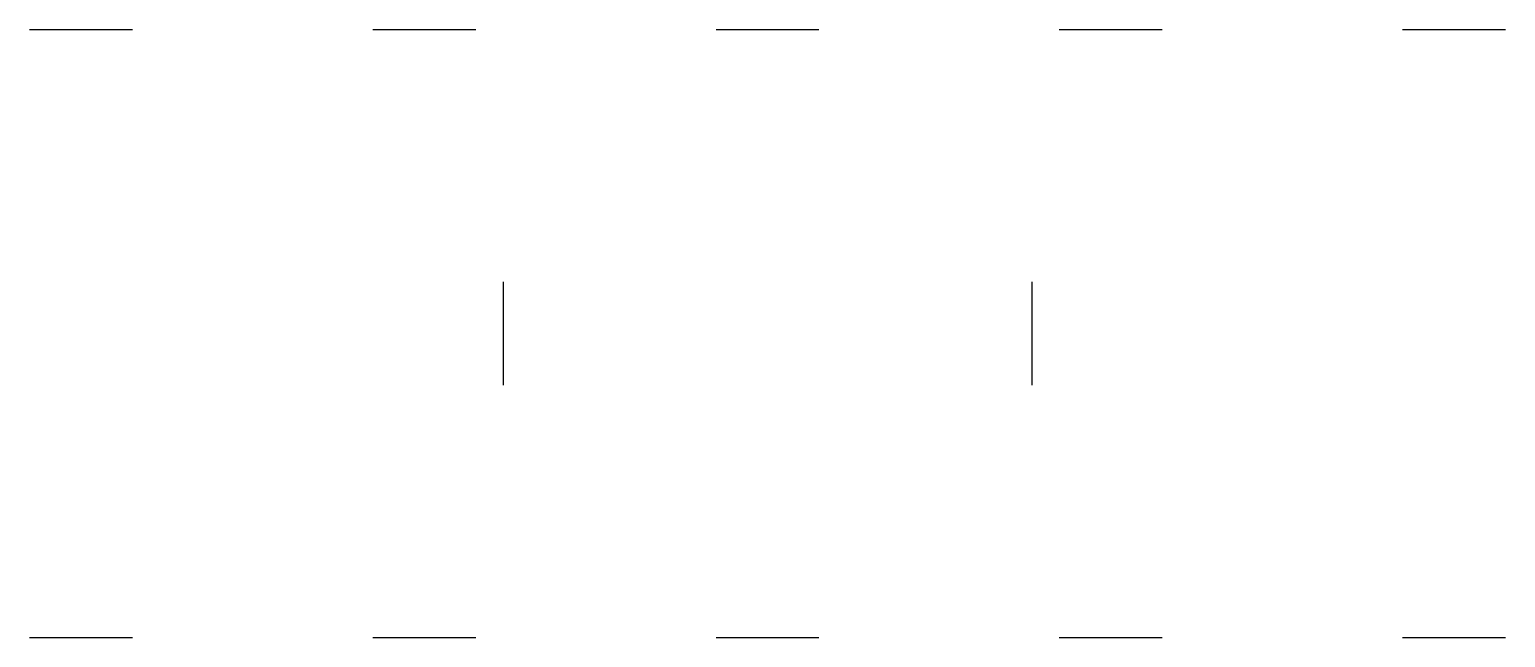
# Model space of a CAD drawing. Header units: millimetres. Extents: x 4.7 to 90.7, y 32.3 to 67.7.
import ezdxf

# ---------------------------------------------------------------- set-up
doc = ezdxf.new("R2010")
doc.units = ezdxf.units.MM
doc.layers.get('0').update_dxf_attribs({"linetype": 'CONTINUOUS'})

msp = doc.modelspace()

# ---------------------------------------------------------------- linework, layer by layer
for p, q in [((4.7, 67.7), (10.7, 67.7)), ((24.7, 67.7), (30.7, 67.7)), ((44.7, 67.7), (50.7, 67.7)), ((64.7, 67.7), (70.7, 67.7)), ((84.7, 67.7), (90.7, 67.7)), ((32.3, 53), (32.3, 47)), ((63.1, 53), (63.1, 47)), ((4.7, 32.3), (10.7, 32.3)), ((24.7, 32.3), (30.7, 32.3)), ((44.7, 32.3), (50.7, 32.3)), ((64.7, 32.3), (70.7, 32.3)), ((84.7, 32.3), (90.7, 32.3))]:
    msp.add_line(p, q)

doc.saveas('drawing.dxf')
